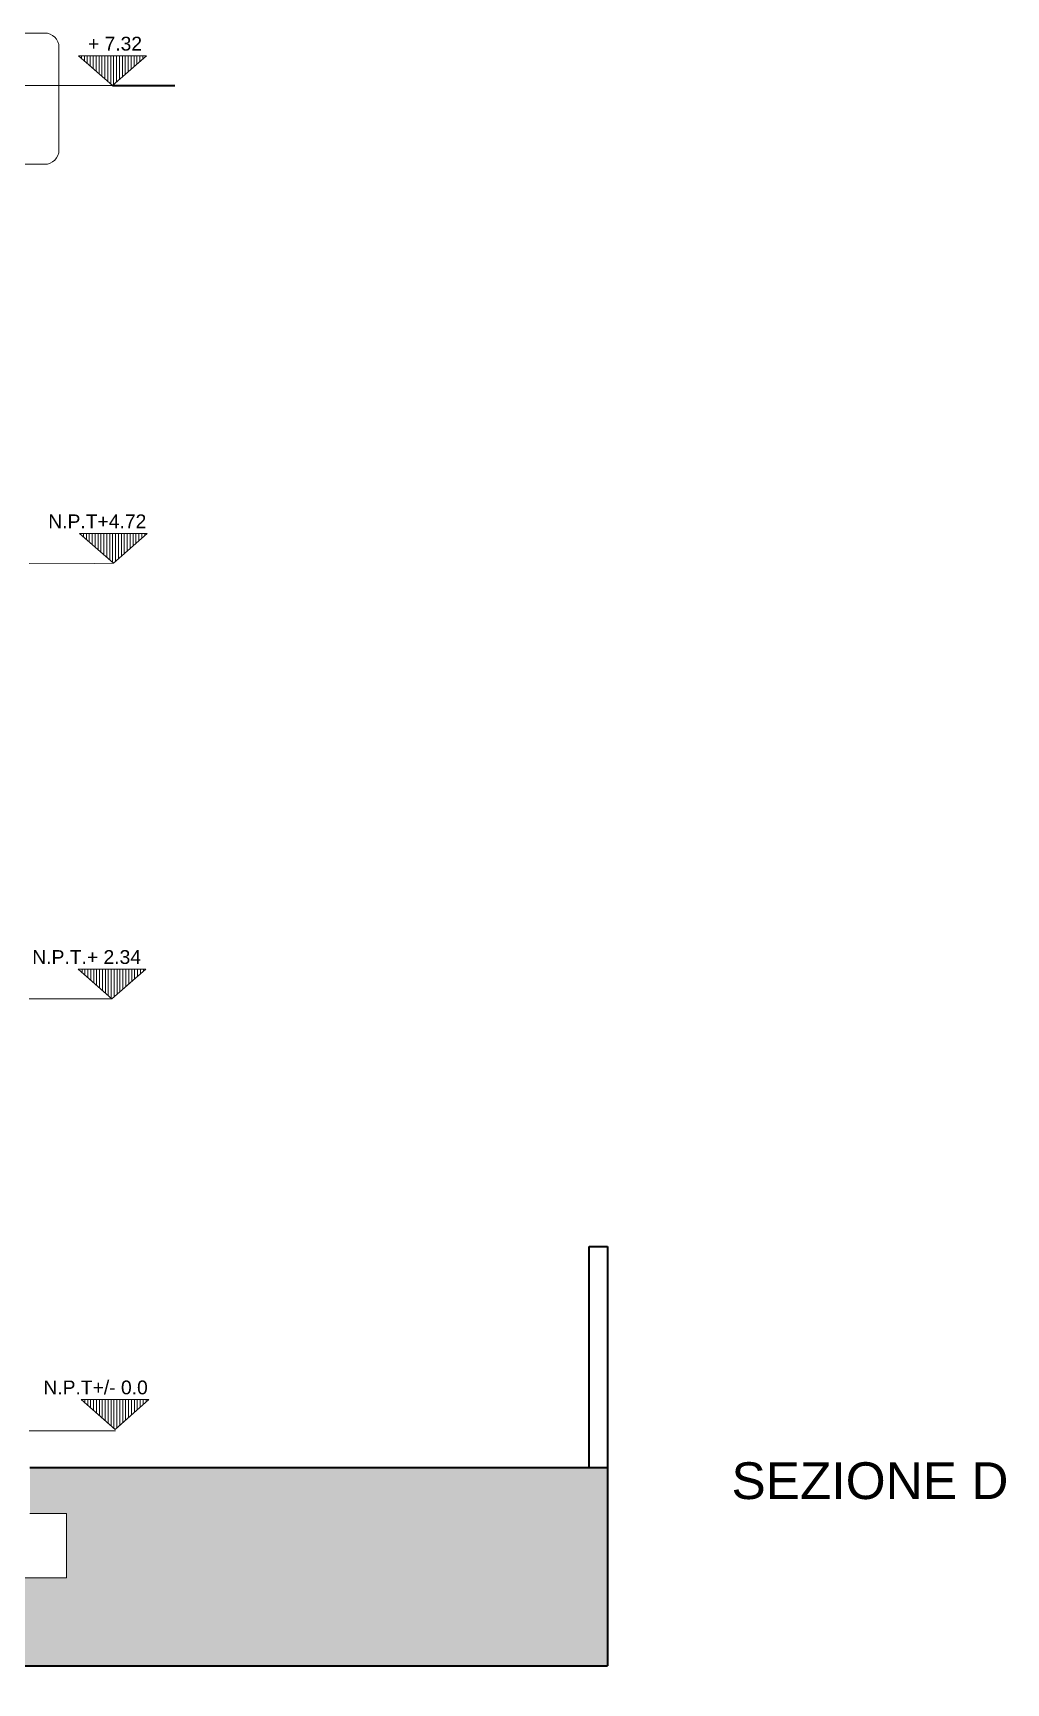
# Model space of a CAD drawing. Header units: inches. Extents: x 278 to 13058, y 15 to 10330.
# Drawn here: x 3119 to 3648, y 15 to 912 of the extents above; entities that cross this region are included whole.
import ezdxf

# ---------------------------------------------------------------- set-up
doc = ezdxf.new("R2010")
doc.units = ezdxf.units.IN
doc.header["$MEASUREMENT"] = 0
for name, color, linetype, lineweight in [('A-ANNO-SYMB', 3, 'Continuous', 18), ('A-ANNO-TEXT', 3, 'Continuous', 18), ('A-ELEV-MBE1', 7, 'Continuous', 35), ('A-FURN', 8, 'Continuous', 18), ('A-SECT-PATT', 8, 'Continuous', 18)]:
    doc.layers.add(name, color=color, linetype=linetype, lineweight=lineweight)
doc.styles.add('Annotativa', font='arial.ttf')
doc.styles.add('E-ARIAL', font='arial.ttf')
pattern_1 = [(270, (21584.2992, -13013.9391), (1.5875, -4e-15), [])]
pattern_2 = [(270, (21585.1596, -12542.7535), (1.5875, -4e-15), [])]
pattern_3 = [(270, (21585.6917, -12282.8585), (1.5875, -3e-15), [])]
pattern_4 = [(270, (21585.993, -12779.7838), (1.5875, -3e-15), [])]
pattern_5 = [(360, (868.211, -1210.482), (3.125, 6.25), [0, -6.25])]

msp = doc.modelspace()

# ---------------------------------------------------------------- hatches: boundary and pattern name
at = {"layer": 'A-SECT-PATT'}
h = msp.add_hatch(dxfattribs=at)
h.set_pattern_fill('ANSI31', color=256, scale=0.5, angle=225, style=0)
h.set_pattern_definition(pattern_3)
h.paths.add_polyline_path([(3180.542, 899.874), (3162.142, 883.644), (3143.742, 899.874)])
h = msp.add_hatch(dxfattribs=at)
h.set_pattern_fill('ANSI31', color=256, scale=0.5, angle=225, style=0)
h.set_pattern_definition(pattern_3)
h.paths.add_polyline_path([(3180.542, 899.874), (3162.142, 883.644), (3143.742, 899.874)])
h = msp.add_hatch(dxfattribs=at)
h.set_pattern_fill('ANSI31', color=256, scale=0.5, angle=225, style=0)
h.set_pattern_definition(pattern_2)
h.paths.add_polyline_path([(3181.074, 639.979), (3162.674, 623.749), (3144.274, 639.979)])
h = msp.add_hatch(dxfattribs=at)
h.set_pattern_fill('ANSI31', color=256, scale=0.5, angle=225, style=0)
h.set_pattern_definition(pattern_2)
h.paths.add_polyline_path([(3181.074, 639.979), (3162.674, 623.749), (3144.274, 639.979)])
h = msp.add_hatch(dxfattribs=at)
h.set_pattern_fill('ANSI31', color=256, scale=0.5, angle=225, style=0)
h.set_pattern_definition(pattern_4)
h.paths.add_polyline_path([(3180.241, 402.948), (3161.841, 386.718), (3143.441, 402.948)])
h = msp.add_hatch(dxfattribs=at)
h.set_pattern_fill('ANSI31', color=256, scale=0.5, angle=225, style=0)
h.set_pattern_definition(pattern_4)
h.paths.add_polyline_path([(3180.241, 402.948), (3161.841, 386.718), (3143.441, 402.948)])
h = msp.add_hatch(dxfattribs=at)
h.set_pattern_fill('ANSI31', color=256, scale=0.5, angle=225, style=0)
h.set_pattern_definition(pattern_1)
h.paths.add_polyline_path([(3181.934, 168.793), (3163.535, 152.563), (3145.135, 168.793)])
h = msp.add_hatch(dxfattribs=at)
h.set_pattern_fill('ANSI31', color=256, scale=0.5, angle=225, style=0)
h.set_pattern_definition(pattern_1)
h.paths.add_polyline_path([(3181.934, 168.793), (3163.535, 152.563), (3145.135, 168.793)])
h = msp.add_hatch(dxfattribs=at)
h.set_pattern_fill('DOTS', color=256, scale=100, angle=90, style=0)
h.set_pattern_definition(pattern_5)
h.paths.add_polyline_path([(2149.749, 134.742), (2196.515, 134.742), (2196.515, 131.809), (2512.286, 131.809), (2512.286, 121.809), (2512.286, 106.809), (2492.37, 106.809), (2492.37, 71.809), (2567.37, 71.809), (2567.37, 106.809), (2547.454, 106.809), (2547.454, 121.809), (2887.286, 121.809), (2887.286, 99.309), (2882.712, 99.309), (2861.777, 99.309), (2861.777, 64.309), (2936.777, 64.309), (2936.777, 99.309), (2916.861, 99.309), (2912.286, 99.309), (2912.286, 121.809), (3082.119, 121.809), (3082.119, 106.809), (3062.203, 106.809), (3062.203, 71.809), (3137.203, 71.809), (3137.203, 106.809), (3117.286, 106.809), (3117.286, 121.809), (3117.286, 131.809), (3431.286, 131.809), (3431.286, 23.899), (2149.749, 23.899)])
h.paths.add_polyline_path([(2530.239, 27.158), (2508.409, 27.158), (2508.409, 15.664), (2530.239, 15.664)], flags=9)
h.paths.add_polyline_path([(2906.856, 26.093), (2885.753, 26.093), (2885.753, 14.599), (2906.856, 14.599)], flags=9)
h.paths.add_polyline_path([(3118.511, 26.188), (3096.681, 26.188), (3096.681, 14.693), (3118.511, 14.693)], flags=9)
h = msp.add_hatch(dxfattribs=at)
h.set_pattern_fill('DOTS', color=256, scale=100, angle=90, style=0)
h.set_pattern_definition(pattern_5)
h.paths.add_polyline_path([(2149.749, 134.742), (2196.515, 134.742), (2196.515, 131.809), (2512.286, 131.809), (2512.286, 121.809), (2512.286, 106.809), (2492.37, 106.809), (2492.37, 71.809), (2567.37, 71.809), (2567.37, 106.809), (2547.454, 106.809), (2547.454, 121.809), (2887.286, 121.809), (2887.286, 99.309), (2882.712, 99.309), (2861.777, 99.309), (2861.777, 64.309), (2936.777, 64.309), (2936.777, 99.309), (2916.861, 99.309), (2912.286, 99.309), (2912.286, 121.809), (3082.119, 121.809), (3082.119, 106.809), (3062.203, 106.809), (3062.203, 71.809), (3137.203, 71.809), (3137.203, 106.809), (3117.286, 106.809), (3117.286, 121.809), (3117.286, 131.809), (3431.286, 131.809), (3431.286, 23.899), (2149.749, 23.899)])
h.paths.add_polyline_path([(2530.239, 27.158), (2508.409, 27.158), (2508.409, 15.664), (2530.239, 15.664)], flags=9)
h.paths.add_polyline_path([(2906.856, 26.093), (2885.753, 26.093), (2885.753, 14.599), (2906.856, 14.599)], flags=9)
h.paths.add_polyline_path([(3118.511, 26.188), (3096.681, 26.188), (3096.681, 14.693), (3118.511, 14.693)], flags=9)

# ---------------------------------------------------------------- linework, layer by layer
at = {"layer": 'A-ANNO-SYMB', "ltscale": 0.003}
for p, q in [((3117.286, 106.809), (3137.203, 106.809)), ((3117.286, 106.809), (3137.203, 106.809)), ((3137.203, 106.809), (3137.203, 71.809)), ((3137.203, 106.809), (3137.203, 71.809)), ((3062.203, 71.809), (3137.203, 71.809)), ((3062.203, 71.809), (3137.203, 71.809))]:
    msp.add_line(p, q, dxfattribs=at)
msp.add_lwpolyline([(3125.331, 912.285), (3092.784, 912.285, 0.4142136), (3085.066, 904.567), (3085.066, 848.564, 0.4142136), (3092.784, 840.845), (3125.331, 840.845, 0.4142136), (3133.049, 848.564), (3133.049, 904.567, 0.4142136)], format="xyb", close=True, dxfattribs=at)
msp.add_lwpolyline([(3125.331, 912.285), (3092.784, 912.285, 0.4142136), (3085.066, 904.567), (3085.066, 848.564, 0.4142136), (3092.784, 840.845), (3125.331, 840.845, 0.4142136), (3133.049, 848.564), (3133.049, 904.567, 0.4142136)], format="xyb", close=True, dxfattribs=at)
at = {"layer": 'A-ANNO-SYMB'}
for points in [[(3162.16, 883.659), (3180.56, 899.889), (3143.76, 899.889)], [(3162.16, 883.659), (3180.56, 899.889), (3143.76, 899.889)], [(3162.692, 623.764), (3181.092, 639.994), (3144.292, 639.994)], [(3162.692, 623.764), (3181.092, 639.994), (3144.292, 639.994)], [(3161.858, 386.734), (3180.258, 402.964), (3143.459, 402.964)], [(3161.858, 386.734), (3180.258, 402.964), (3143.459, 402.964)], [(3163.552, 152.579), (3181.952, 168.809), (3145.152, 168.809)], [(3163.552, 152.579), (3181.952, 168.809), (3145.152, 168.809)]]:
    msp.add_lwpolyline(points, close=True, dxfattribs=at)
for points in [[(3162.16, 883.659), (3162.16, 883.659), (3146.304, 883.67), (3114.196, 883.649)], [(3162.16, 883.659), (3162.16, 883.659), (3146.304, 883.67), (3114.196, 883.649)], [(3116.781, 623.75), (3116.781, 623.75), (3162.692, 623.764), (3152.349, 623.727)], [(3116.781, 623.75), (3116.781, 623.75), (3162.692, 623.764), (3152.349, 623.727)], [(3116.781, 386.742), (3116.781, 386.742), (3161.858, 386.734), (3161.858, 386.734)], [(3116.781, 386.742), (3116.781, 386.742), (3161.858, 386.734), (3161.858, 386.734)], [(3116.781, 151.809), (3116.781, 151.809), (3163.786, 151.79), (3163.786, 151.79)], [(3116.781, 151.809), (3116.781, 151.809), (3163.786, 151.79), (3163.786, 151.79)]]:
    msp.add_lwpolyline(points, dxfattribs=at)
at = {"layer": 'A-ELEV-MBE1'}
for p, q in [((3162.16, 883.659), (3196.026, 883.659)), ((3162.16, 883.659), (3196.026, 883.659)), ((3421.286, 141.809), (3421.286, 252.003)), ((3421.286, 252.003), (3431.286, 252.003)), ((3421.286, 131.809), (3421.286, 252.003)), ((3421.286, 252.003), (3431.286, 252.003)), ((3421.286, 141.809), (3421.286, 252.003)), ((3421.286, 252.003), (3431.286, 252.003)), ((3421.286, 131.809), (3421.286, 252.003)), ((3421.286, 252.003), (3431.286, 252.003)), ((3431.286, 252.003), (3431.286, 141.809)), ((3431.286, 252.003), (3431.286, 131.809)), ((3431.286, 252.003), (3431.286, 141.809)), ((3431.286, 252.003), (3431.286, 131.809)), ((3117.286, 131.809), (3431.286, 131.809)), ((3117.286, 131.809), (3431.286, 131.809)), ((3431.286, 131.809), (3431.286, 23.899)), ((3431.286, 131.809), (3431.286, 23.899)), ((2149.749, 23.899), (3431.286, 23.899)), ((2149.749, 23.899), (3431.286, 23.899))]:
    msp.add_line(p, q, dxfattribs=at)

# ---------------------------------------------------------------- texts
at = {"layer": 'A-ANNO-TEXT', "style": 'E-ARIAL'}
for s, p in [('+ 7.32', (3148.806, 902.738)), ('+ 7.32', (3148.806, 902.738)), ('N.P.T+4.72', (3127.244, 642.843)), ('N.P.T+4.72', (3127.244, 642.843)), ('N.P.T.+ 2.34', (3118.556, 405.813)), ('N.P.T.+ 2.34', (3118.556, 405.813)), ('N.P.T+/- 0.0', (3124.569, 171.657)), ('N.P.T+/- 0.0', (3124.569, 171.657))]:
    msp.add_text(s, height=7.5, dxfattribs=at).set_placement(p)
at = {"layer": 'A-FURN', "insert": (3498.639, 134.677), "char_height": 20, "attachment_point": 1, "style": 'Annotativa'}
msp.add_mtext_dynamic_manual_height_columns('SEZIONE D', width=183.25863, gutter_width=100, heights=[0], dxfattribs=at)

doc.saveas('drawing.dxf')
